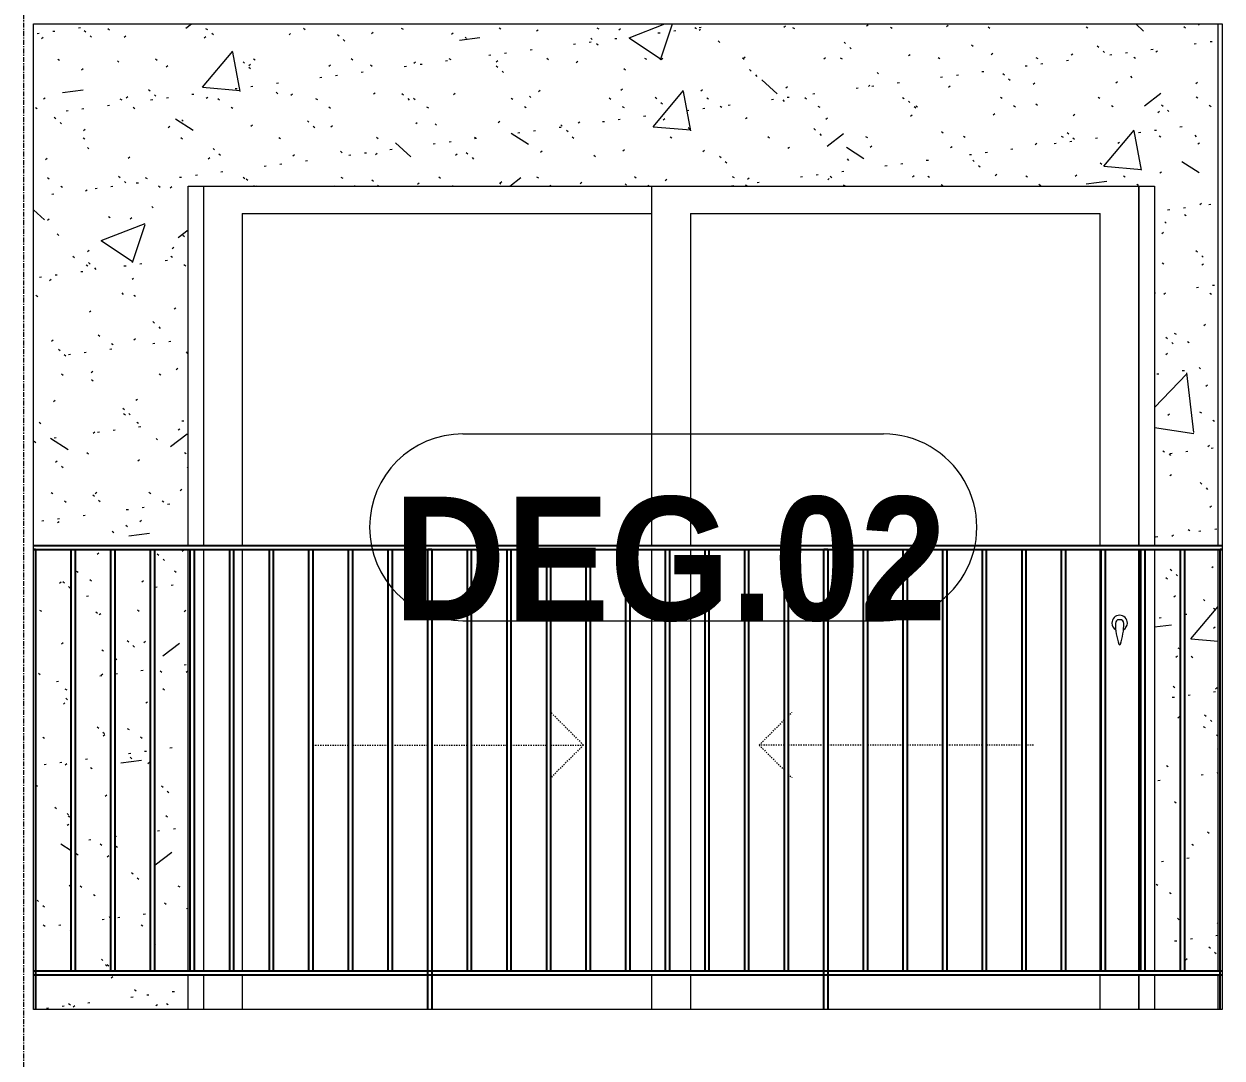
# Model space of a CAD drawing. Header units: millimetres. Extents: x 25061 to 259291, y -8723 to 35400.
# Drawn here: x 220310 to 223410, y 5674 to 8350 of the extents above; entities that cross this region are included whole.
import ezdxf

# ---------------------------------------------------------------- set-up
doc = ezdxf.new("R2010")
doc.units = ezdxf.units.MM
doc.linetypes.add('Dash', pattern=[6.35, 3.175, -3.175])
doc.linetypes.add('Grid Line', pattern=[22.225, 12.7, -3.175, 3.175, -3.175])
for name, color, linetype, lineweight in [('0-2', 50, 'Continuous', 5), ('A-DOOR', 31, 'Continuous', 9), ('A-DOOR-FRAM', 31, 'Continuous', 9), ('A-DOOR-HDLN', 31, 'Dash', 9), ('A-DOOR-IDEN', 31, 'Continuous', 9), ('A-WALL', 113, 'Continuous', 9), ('A-WALL-PATT-2', 9, 'Continuous', 9), ('I-WALL-2', 7, 'Continuous', 9), ('S-GRID-1', 1, 'Grid Line', 9)]:
    doc.layers.add(name, color=color, linetype=linetype, lineweight=lineweight)
doc.styles.add('Arial_B_1', font='arialbd.ttf', dxfattribs={"width": 0.9, "height": 319.9999999999997})

# ---------------------------------------------------------------- blocks, each defined once
blk = doc.blocks.new('NCV_TKTC_TANG 2_rvt-2-TKCS_MẶT CẮT 2')
at = {"layer": 'A-WALL-PATT-2'}
h = blk.add_hatch(dxfattribs=at)
h.set_pattern_fill('FP_37', color=256, style=0, pattern_type=2)
h.set_pattern_definition([(49.99999999999999, (-80880.303, 14125), (1165.978193959721, -102.010186150336), [121.92, -1341.12]), (355, (-80880.303, 14125), (-225.5544548453419, 1222.763349750237), [97.536, -1072.896]), (100.451, (-80783.13900000001, 14116.499), (940.4331391881915, 1120.746196716118), [103.616, -1139.776]), (46.184, (-80880.303, 14450.12), (1734.906139462684, -269.0742419996457), [182.88, -2011.68]), (96.636, (-80735.728, 14427.698), (1519.376807644733, 1583.53626714272), [155.424, -1709.665]), (351.184, (-80880.303, 14450.12), (1519.392032768823, 1583.52157230226), [146.304, -1609.344]), (21, (-80717.743, 14368.84), (970.3319869231707, -654.4975645651646), [121.92, -1341.12]), (326, (-80717.743, 14368.84), (395.5330640027326, 1178.803892457779), [97.536, -1072.896]), (71.45100000000001, (-80636.882, 14314.299), (1365.869894803426, 524.2956772725449), [103.616, -1139.776]), (37.50000000000001, (-80880.303, 14125), (19.76686380070257, 541.1527026491547), [53.645, -1006.246, 53.645, -1035.507, -1076.96]), (37.50000000000001, (-80880.303, 14125), (19.76686380070257, 541.1527026491547), [-2149.043, 53.645, -1023.315]), (7.499999999999999, (-80880.303, 14125), (427.6458963867678, 641.1561703926415), [53.645, -567.3340000000001, 53.645, -981.862, -410.464]), (7.499999999999999, (-80880.303, 14125), (427.6458963867678, 641.1561703926415), [-1656.486, 53.645, -356.819]), (327.5, (-81242.812, 14125), (867.7820051433216, -36.66498118690737), [53.645, -352.755, 53.645, -1214.323, -1682.496]), (327.5, (-81242.812, 14125), (867.7820051433216, -36.66498118690737), [-1674.368, 53.645, -1628.851]), (317.5, (-81405.372, 14125), (948.0277238504739, 162.7308303515036), [53.645, -474.675, 53.645, -788.416, -1194.816]), (317.5, (-81405.372, 14125), (948.0277238504739, 162.7308303515036), [-1370.381, 53.645, -1141.171])])
h.paths.add_polyline_path([(-58027.56428701619, 5799.99999999916), (-57862.56428701618, 5799.99999999916), (-57862.56428701618, 5889.999999999157), (-58027.56428701619, 5889.999999999157)])
h.paths.add_polyline_path([(-60922.56428701605, 5799.99999999916), (-60527.56428701618, 5799.99999999916), (-60527.56428701618, 5889.999999999157), (-60922.56428701605, 5889.999999999157), (-60922.56428701605, 5806.249999999129)])
h.paths.add_polyline_path([(-60615.06428701613, 5899.999999999155), (-60527.56428701618, 5899.999999999155), (-60527.56428701618, 6989.999999999167), (-60615.06428701613, 6989.999999999167), (-60615.06428701613, 6190.624999999065)])
h.paths.add_polyline_path([(-60830.06428701608, 5899.999999999155), (-60830.06428701608, 6989.999999999167), (-60922.56428701605, 6989.999999999167), (-60922.56428701605, 5899.999999999155), (-60847.56428701604, 5899.999999999155)])
h.paths.add_polyline_path([(-60625.06428701611, 5899.999999999155), (-60625.06428701611, 6989.999999999167), (-60717.56428701612, 6989.999999999167), (-60717.56428701612, 5899.999999999155)])
h.paths.add_polyline_path([(-60820.06428701609, 5899.999999999155), (-60727.5642870161, 5899.999999999155), (-60727.5642870161, 6989.999999999167), (-60820.06428701609, 6989.999999999167), (-60820.06428701609, 5934.374999999101)])
h.paths.add_polyline_path([(-57880.65639227928, 5899.999999999155), (-57862.56428701618, 5899.999999999155), (-57862.56428701618, 6989.999999999167), (-57950.06428701667, 6989.999999999167), (-57950.06428701667, 5899.999999999155)])
h.paths.add_polyline_path([(-57960.06428701665, 5899.999999999155), (-57960.06428701665, 6989.999999999167), (-58027.56428701619, 6989.999999999167), (-58027.56428701619, 5899.999999999155)])
h.paths.add_polyline_path([(-58018.90721550598, 6999.999999999164), (-57862.56428701618, 6999.999999999164), (-57862.56428701618, 8350.000000000677), (-60927.56428701596, 8350.000000000677), (-60927.56428701596, 6999.999999999164), (-60527.56428701618, 6999.999999999164), (-60527.56428701618, 7929.999999999975), (-58027.56428701619, 7929.999999999975), (-58027.56428701619, 6999.999999999164)])
h = blk.add_hatch(dxfattribs=at)
h.set_pattern_fill('FP_38', color=256, style=0, pattern_type=2)
h.set_pattern_definition([(37.50000000000001, (-80880.303, 14125), (-5.120595325361649, 156.6121584951624), [5.364, -118.181, 5.364, -132.812, -132.08]), (37.50000000000001, (-80880.303, 14125), (-5.120595325361649, 156.6121584951624), [-261.722, 5.364, -126.716]), (7.499999999999999, (-80880.303, 14125), (143.8469830421357, 229.3842126971155), [5.364, -61.285, 5.364, -105.989, -42.672]), (7.499999999999999, (-80880.303, 14125), (143.8469830421357, 229.3842126971155), [-178.003, 5.364, -37.308]), (327.5, (-80980.27799999999, 14125), (253.1175769738882, 0.460077023734641), [5.364, -35.276, 5.364, -140.94, -191.008]), (327.5, (-80980.27799999999, 14125), (253.1175769738882, 0.460077023734641), [-186.944, 5.364, -185.644]), (317.5, (-80980.27799999999, 14125), (244.3381139033814, 71.33755545389974), [5.364, -14.956, 5.364, -90.546, -109.728]), (317.5, (-80980.27799999999, 14125), (244.3381139033814, 71.33755545389974), [-116.23, 5.364, -104.364])])
h.paths.add_polyline_path([(-58027.56428701619, 5799.99999999916), (-57862.56428701618, 5799.99999999916), (-57862.56428701618, 5889.999999999157), (-58027.56428701619, 5889.999999999157)])
h.paths.add_polyline_path([(-60922.56428701605, 5799.99999999916), (-60527.56428701618, 5799.99999999916), (-60527.56428701618, 5889.999999999157), (-60922.56428701605, 5889.999999999157), (-60922.56428701605, 5806.249999999129)])
h.paths.add_polyline_path([(-60615.06428701613, 5899.999999999155), (-60527.56428701618, 5899.999999999155), (-60527.56428701618, 6989.999999999167), (-60615.06428701613, 6989.999999999167), (-60615.06428701613, 6190.624999999065)])
h.paths.add_polyline_path([(-60830.06428701608, 5899.999999999155), (-60830.06428701608, 6989.999999999167), (-60922.56428701605, 6989.999999999167), (-60922.56428701605, 5899.999999999155), (-60847.56428701604, 5899.999999999155)])
h.paths.add_polyline_path([(-60625.06428701611, 5899.999999999155), (-60625.06428701611, 6989.999999999167), (-60717.56428701612, 6989.999999999167), (-60717.56428701612, 5899.999999999155)])
h.paths.add_polyline_path([(-60820.06428701609, 5899.999999999155), (-60727.5642870161, 5899.999999999155), (-60727.5642870161, 6989.999999999167), (-60820.06428701609, 6989.999999999167), (-60820.06428701609, 5934.374999999101)])
h.paths.add_polyline_path([(-57880.65639227928, 5899.999999999155), (-57862.56428701618, 5899.999999999155), (-57862.56428701618, 6989.999999999167), (-57950.06428701667, 6989.999999999167), (-57950.06428701667, 5899.999999999155)])
h.paths.add_polyline_path([(-57960.06428701665, 5899.999999999155), (-57960.06428701665, 6989.999999999167), (-58027.56428701619, 6989.999999999167), (-58027.56428701619, 5899.999999999155)])
h.paths.add_polyline_path([(-58018.90721550598, 6999.999999999164), (-57862.56428701618, 6999.999999999164), (-57862.56428701618, 8350.000000000677), (-60927.56428701596, 8350.000000000677), (-60927.56428701596, 6999.999999999164), (-60527.56428701618, 6999.999999999164), (-60527.56428701618, 7929.999999999975), (-58027.56428701619, 7929.999999999975), (-58027.56428701619, 6999.999999999164)])
at = {"layer": 'I-WALL-2'}
for p, q in [((-57862.56428701621, 6999.999999999158), (-57862.56428701621, 8350.000000000673)), ((-60527.56428701621, 6999.999999999159), (-60527.56428701621, 7929.999999999977)), ((-60527.56428701621, 7929.999999999977), (-58027.56428701623, 7929.999999999977)), ((-58027.56428701623, 7929.999999999977), (-58027.56428701623, 6999.999999999158)), ((-60527.56428701621, 5899.999999999161), (-60527.56428701621, 6989.999999999168)), ((-58027.56428701623, 6989.999999999168), (-58027.56428701623, 5899.999999999161)), ((-57862.56428701621, 5899.999999999161), (-57862.56428701621, 6989.999999999167)), ((-60527.56428701621, 5799.999999999158), (-60527.56428701621, 5889.999999999156)), ((-58027.56428701623, 5889.999999999157), (-58027.56428701623, 5799.999999999158)), ((-57862.56428701621, 5799.999999999158), (-57862.56428701621, 5889.999999999156))]:
    blk.add_line(p, q, dxfattribs=at)
blk = doc.blocks.new('DEG_02-DEG_03 - DEG_02-2500x2400mm-CỬA ĐI 02 CÁNH TRƯỢT-V139-TKCS_MẶT CẮT 2')
at = {"layer": 'A-DOOR'}
for p, q in [((-59327.56428701519, 10400.00000000001), (-59327.56428701519, 11330.00000000065)), ((-58067.56428701519, 11330.00000000065), (-58067.56428701519, 10400.00000000001)), ((-60387.56428701516, 11259.99999999994), (-60387.56428701516, 10400.00000000001)), ((-60387.56428701516, 11259.99999999994), (-59327.56428701519, 11259.99999999994)), ((-59227.56428701519, 11259.99999999994), (-59227.56428701519, 10400.00000000001)), ((-59227.56428701519, 11259.99999999994), (-58167.56428701516, 11259.99999999994)), ((-58167.56428701516, 10400.00000000001), (-58167.56428701516, 11259.99999999994)), ((-60387.56428701516, 10390.00000000002), (-60387.56428701516, 9300.00000000001)), ((-59327.56428701519, 9300.00000000001), (-59327.56428701519, 10390.00000000001)), ((-59227.56428701519, 10390.00000000002), (-59227.56428701519, 9300.000000000011)), ((-58167.56428701516, 9300.00000000001), (-58167.56428701516, 10390.00000000002)), ((-58067.56428701519, 10390.00000000001), (-58067.56428701519, 9300.00000000001)), ((-60387.56428701516, 9290.000000000005), (-60387.56428701516, 9200.000000000007)), ((-59327.56428701519, 9200.000000000005), (-59327.56428701519, 9290.000000000004)), ((-59227.56428701519, 9290.000000000005), (-59227.56428701519, 9200.000000000007)), ((-58167.56428701516, 9200.000000000007), (-58167.56428701516, 9290.000000000005)), ((-58067.56428701519, 9290.000000000004), (-58067.56428701519, 9200.000000000005))]:
    blk.add_line(p, q, dxfattribs=at)
at = {"layer": 'A-DOOR', "flags": 128}
blk.add_lwpolyline([(-58116.0690844557, 10208.66418082452), (-58116.07507406137, 10208.66418082452), (-58116.08344609008, 10208.66418082452), (-58116.0941871484, 10208.66418082452), (-58116.10728005288, 10208.66418082452), (-58116.12270385768, 10208.66418082452), (-58116.14043388803, 10208.66418082452), (-58116.16044177963, 10208.66418082452), (-58116.18269552415, 10208.66418082452), (-58116.20715952032, 10208.66418082452), (-58116.23379463098, 10208.66418082452), (-58116.26255824563, 10208.66418082452), (-58116.29340434864, 10208.66418082452), (-58116.32628359279, 10208.66418082452), (-58116.36114337832, 10208.66418082452), (-58116.39792793703, 10208.66418082452), (-58116.43657842144, 10208.66418082452), (-58116.47703299904, 10208.66418082452), (-58116.51922695112, 10208.66418082452), (-58116.56309277639, 10208.66418082452), (-58116.60856029885, 10208.66418082452), (-58116.65555678018, 10208.66418082452), (-58116.70400703604, 10208.66418082452), (-58116.75383355634, 10208.66418082452), (-58116.8049566293, 10208.66418082452), (-58116.85729446889, 10208.66418082452), (-58116.91076334574, 10208.66418082452), (-58116.96527772104, 10208.66418082452), (-58117.02075038342, 10208.66418082452), (-58117.07709258849, 10208.66418082452), (-58117.1342142007, 10208.66418082452), (-58117.19202383766, 10208.66418082452), (-58117.2504290163, 10208.66418082452), (-58117.30933630079, 10208.66418082452), (-58117.36865145205, 10208.66418082452), (-58117.42827957845, 10208.66418082452), (-58117.48812528775, 10208.66418082452), (-58117.54809283956, 10208.66418082452), (-58117.60808629859, 10208.66418082452), (-58117.66800968813, 10208.66418082452), (-58117.7277671435, 10208.66418082452), (-58117.78726306555, 10208.66418082452), (-58117.84640227348, 10208.66418082452), (-58117.90509015718, 10208.66418082452), (-58117.96323282856, 10208.66418082452), (-58118.02073727173, 10208.66418082452), (-58118.07751149187, 10208.66418082452), (-58118.13346466231, 10208.66418082452), (-58118.18850726997, 10208.66418082452), (-58118.24255125835, 10208.66418082452), (-58118.29551016865, 10208.66418082452), (-58118.34729927788, 10208.66418082452), (-58118.39783573453, 10208.66418082452), (-58118.44703869103, 10208.66418082452), (-58118.49482943316, 10208.66418082452), (-58118.54113150593, 10208.66418082452), (-58118.58587083591, 10208.66418082452), (-58118.62897584968, 10208.66418082452), (-58118.67037758845, 10208.66418082452), (-58118.71000981825, 10208.66418082452), (-58118.747809136, 10208.66418082452), (-58118.78371507079, 10208.66418082452), (-58118.81767018083, 10208.66418082452), (-58118.84962014519, 10208.66418082452), (-58118.87951385073, 10208.66418082452), (-58118.9073034739, 10208.66418082452), (-58118.93294455723, 10208.66418082452), (-58118.95639608046, 10208.66418082452), (-58118.97762052614, 10208.66418082452), (-58118.9965839397, 10208.66418082452), (-58119.01325598373, 10208.66418082452), (-58119.0276099865, 10208.66418082452), (-58119.03962298469, 10208.66418082452), (-58119.04927576003, 10208.66418082452), (-58119.05655287019, 10208.66418082452), (-58119.06144267328, 10208.66418082452)], dxfattribs=at)
at = {"layer": 'A-DOOR'}
for centre, radius, start, end in [((-58117.56428701516, 10199.99999999999), 20, 0, 180), ((-58117.56428701516, 10199.99999999999), 20, 180, 239.9999999999994), ((-58119.06428701516, 10199.21320137263), 9.450979451896274, 90, 180), ((-57963.76402455584, 10199.21320137261), 164.751241911219, 179.9999999999943, 199.13396725032), ((-58116.06428701516, 10199.21320137263), 9.450979451896274, 0, 90), ((-58271.36454947449, 10199.21320137261), 164.751241911219, 340.8660327496829, 8.530247655685152e-12), ((-58117.56428701516, 10199.99999999999), 19.99999999999643, 299.9999999999866, 0), ((-58117.19882028073, 10145.97974899826), 2.344231622765185, 199.1339672502684, 261.0309776304055), ((-58117.92975374959, 10145.97974899826), 2.344231622772563, 278.9690223695674, 340.8660327497362)]:
    blk.add_arc(centre, radius, start, end, dxfattribs=at)
at = {"layer": 'A-DOOR-FRAM'}
for p, q in [((-60487.56428701519, 10400.00000000001), (-60487.56428701519, 11330.00000000065)), ((-58067.56428701519, 10400.00000000001), (-58067.56428701519, 11330.00000000065)), ((-60487.56428701519, 9300.00000000001), (-60487.56428701519, 10390.00000000002)), ((-58067.56428701519, 9300.00000000001), (-58067.56428701519, 10390.00000000002)), ((-60487.56428701519, 9200.000000000007), (-60487.56428701519, 9290.000000000005)), ((-58067.56428701519, 9200.000000000007), (-58067.56428701519, 9290.000000000005))]:
    blk.add_line(p, q, dxfattribs=at)
at = {"layer": 'A-DOOR-HDLN'}
for p, q in [((-59504.80842839083, 9884.226946162355), (-59589.66124213321, 9969.07975990474)), ((-58975.06428701648, 9959.482804785417), (-58965.46733189715, 9969.079759904747)), ((-59050.32014563954, 9884.22694616236), (-58985.06428701647, 9949.482804785426)), ((-60205.06428701623, 9884.226946162355), (-60112.56428701624, 9884.226946162355)), ((-60102.56428701624, 9884.226946162355), (-60010.06428701626, 9884.226946162355)), ((-60000.06428701627, 9884.226946162355), (-59907.56428701629, 9884.226946162355)), ((-59897.5642870163, 9884.226946162355), (-59805.06428701631, 9884.226946162355)), ((-59795.06428701631, 9884.226946162355), (-59702.56428701632, 9884.226946162355)), ((-59692.56428701633, 9884.226946162355), (-59600.06428701634, 9884.226946162355)), ((-59590.06428701636, 9884.226946162355), (-59504.80842839083, 9884.226946162355)), ((-59504.80842839083, 9884.226946162355), (-59589.66124213321, 9799.374132419967)), ((-59050.32014563954, 9884.22694616236), (-58985.06428701649, 9818.971087539305)), ((-58985.06428701649, 9884.22694616236), (-59050.32014563954, 9884.22694616236)), ((-58882.5642870165, 9884.22694616236), (-58975.06428701649, 9884.22694616236)), ((-58780.06428701652, 9884.22694616236), (-58872.5642870165, 9884.22694616236)), ((-58677.56428701654, 9884.22694616236), (-58770.06428701653, 9884.22694616236)), ((-58575.06428701656, 9884.22694616236), (-58667.56428701655, 9884.22694616236)), ((-58472.56428701658, 9884.22694616236), (-58565.06428701658, 9884.22694616236)), ((-58370.06428701661, 9884.22694616236), (-58462.56428701659, 9884.22694616236)), ((-58340.32014563952, 9884.22694616236), (-58360.06428701661, 9884.22694616236)), ((-58975.0642870165, 9808.971087539314), (-58965.46733189715, 9799.374132419967))]:
    blk.add_line(p, q, dxfattribs=at)
blk = doc.blocks.new('Railing - 10mm-1251313-TKCS_MẶT CẮT 2')
at = {"layer": ''}
for p, q in [((-60830.06428701611, 5899.999999999161), (-60830.06428701611, 6989.999999999161)), ((-60820.06428701611, 6989.999999999161), (-60820.06428701611, 5899.999999999161))]:
    blk.add_line(p, q, dxfattribs=at)
blk = doc.blocks.new('Railing - 50 x 10mm-1251315-TKCS_MẶT CẮT 2')
at = {"layer": ''}
for p, q in [((-59897.56428701631, 6989.999999999161), (-59907.5642870163, 6989.999999999161)), ((-59907.5642870163, 5799.999999999161), (-59907.5642870163, 6989.999999999161)), ((-59897.56428701631, 6989.999999999161), (-59897.56428701631, 5799.999999999161))]:
    blk.add_line(p, q, dxfattribs=at)
blk = doc.blocks.new('Railing - 50 x 10mm-1251311-TKCS_MẶT CẮT 2')
at = {"layer": ''}
for q in [(-60927.56428701609, 6989.999999999161), (-60922.56428701609, 5799.999999999169)]:
    blk.add_line((-60922.56428701609, 6989.999999999161), q, dxfattribs=at)
blk = doc.blocks.new('Railing - 50 x 10mm-V186-TKCS_MẶT CẮT 2')
at = {"layer": ''}
for p in [(-57852.56428701674, 6989.999999999161), (-57857.56428701673, 5799.999999999169)]:
    blk.add_line(p, (-57857.56428701673, 6989.999999999161), dxfattribs=at)
blk = doc.blocks.new('Railing - Railing-1235163-TKCS_MẶT CẮT 2')
at = {"layer": ''}
for p, q in [((-60927.56428701609, 5899.999999999161), (-57852.56428701673, 5899.999999999161)), ((-60927.56428701609, 5889.999999999161), (-57852.56428701673, 5889.999999999161))]:
    blk.add_line(p, q, dxfattribs=at)
for name, p in [('Railing - 50 x 10mm-1251311-TKCS_MẶT CẮT 2', (0, 0)), ('Railing - 10mm-1251313-TKCS_MẶT CẮT 2', (0, 0)), ('Railing - 10mm-1251313-TKCS_MẶT CẮT 2', (102.4999999999767, 0)), ('Railing - 10mm-1251313-TKCS_MẶT CẮT 2', (204.9999999999621, 0)), ('Railing - 10mm-1251313-TKCS_MẶT CẮT 2', (307.4999999999388, 0)), ('Railing - 10mm-1251313-TKCS_MẶT CẮT 2', (409.9999999999155, 0)), ('Railing - 10mm-1251313-TKCS_MẶT CẮT 2', (512.4999999998921, 0)), ('Railing - 10mm-1251313-TKCS_MẶT CẮT 2', (614.9999999998776, 0)), ('Railing - 10mm-1251313-TKCS_MẶT CẮT 2', (717.4999999998543, 0)), ('Railing - 10mm-1251313-TKCS_MẶT CẮT 2', (819.999999999831, 0)), ('Railing - 50 x 10mm-1251315-TKCS_MẶT CẮT 2', (0, 0)), ('Railing - 10mm-1251313-TKCS_MẶT CẮT 2', (1024.999999999793, 0)), ('Railing - 10mm-1251313-TKCS_MẶT CẮT 2', (1127.49999999977, 0)), ('Railing - 10mm-1251313-TKCS_MẶT CẮT 2', (1229.999999999746, 0)), ('Railing - 10mm-1251313-TKCS_MẶT CẮT 2', (1332.499999999723, 0)), ('Railing - 10mm-1251313-TKCS_MẶT CẮT 2', (1434.9999999997, 0)), ('Railing - 10mm-1251313-TKCS_MẶT CẮT 2', (1537.499999999685, 0)), ('Railing - 10mm-1251313-TKCS_MẶT CẮT 2', (1639.999999999662, 0)), ('Railing - 10mm-1251313-TKCS_MẶT CẮT 2', (1742.499999999638, 0)), ('Railing - 10mm-1251313-TKCS_MẶT CẮT 2', (1844.999999999615, 0)), ('Railing - 50 x 10mm-1251315-TKCS_MẶT CẮT 2', (1024.999999999793, 0)), ('Railing - 10mm-1251313-TKCS_MẶT CẮT 2', (2049.999999999577, 0)), ('Railing - 10mm-1251313-TKCS_MẶT CẮT 2', (2152.499999999554, 0)), ('Railing - 10mm-1251313-TKCS_MẶT CẮT 2', (2254.999999999531, 0)), ('Railing - 10mm-1251313-TKCS_MẶT CẮT 2', (2357.499999999516, 0)), ('Railing - 10mm-1251313-TKCS_MẶT CẮT 2', (2459.999999999493, 0)), ('Railing - 10mm-1251313-TKCS_MẶT CẮT 2', (2562.499999999469, 0)), ('Railing - 10mm-1251313-TKCS_MẶT CẮT 2', (2664.999999999446, 0)), ('Railing - 10mm-1251313-TKCS_MẶT CẮT 2', (2767.499999999432, 0)), ('Railing - 10mm-1251313-TKCS_MẶT CẮT 2', (2869.999999999408, 0)), ('Railing - 50 x 10mm-V186-TKCS_MẶT CẮT 2', (0, 0))]:
    blk.add_blockref(name, p)
blk = doc.blocks.new('Top Rail Type - Top Rail_Internal_-1235170-TKCS_MẶT CẮT 2')
at = {"layer": ''}
for p, q in [((-57852.56428701673, 6999.999999999161), (-60927.56428701609, 6999.999999999161)), ((-60927.56428701609, 6989.999999999161), (-57852.56428701673, 6989.999999999161))]:
    blk.add_line(p, q, dxfattribs=at)
blk = doc.blocks.new('STN_Door Tag - STN_Door Tag-1788670-TKCS_MẶT CẮT 2')
at = {"layer": 'A-DOOR-IDEN'}
for p, q in [((-93966.7221082325, 3889.134447624386), (-92878.6387252849, 3889.134447624386)), ((-93966.7221082325, 3406.103922544729), (-92878.6387252849, 3406.103922544729))]:
    blk.add_line(p, q, dxfattribs=at)
for centre, radius, start, end in [((-93966.7221082325, 3647.619185084558), 241.5152625398187, 89.99999999999997, 269.9999999999996), ((-92878.6387252849, 3647.619185084557), 241.5152625398283, 269.9999999999998, 90.00000000000017)]:
    blk.add_arc(centre, radius, start, end, dxfattribs=at)

msp = doc.modelspace()

# ---------------------------------------------------------------- linework, layer by layer
at = {"layer": 'A-WALL'}
for p, q in [((220335.2124440127, 5799.999999999156), (220335.2124440127, 8350.000000000666)), ((220335.2124440127, 8350.000000000666), (223410.212444012, 8350.000000000666)), ((223410.212444012, 8350.000000000666), (223410.212444012, 5799.999999999156)), ((223410.212444012, 5799.999999999156), (220335.2124440127, 5799.999999999156))]:
    msp.add_line(p, q, dxfattribs=at)
at = {"layer": 'S-GRID-1'}
msp.add_line((220310.2124440126, -3283.082963002654), (220310.2124440126, 30285.87525926989), dxfattribs=at)

# ---------------------------------------------------------------- block references
at = {"layer": ''}
for name in ['Top Rail Type - Top Rail_Internal_-1235170-TKCS_MẶT CẮT 2', 'Railing - Railing-1235163-TKCS_MẶT CẮT 2']:
    msp.add_blockref(name, (281262.7767310287, 0), dxfattribs=at)
at = {"layer": '0-2'}
msp.add_blockref('NCV_TKTC_TANG 2_rvt-2-TKCS_MẶT CẮT 2', (281262.7767310287, 0), dxfattribs=at)
at = {"layer": 'A-DOOR'}
msp.add_blockref('DEG_02-DEG_03 - DEG_02-2500x2400mm-CỬA ĐI 02 CÁNH TRƯỢT-V139-TKCS_MẶT CẮT 2', (281262.7767310287, -3400.000000000842), dxfattribs=at)
at = {"layer": 'A-DOOR-IDEN'}
msp.add_blockref('STN_Door Tag - STN_Door Tag-1788670-TKCS_MẶT CẮT 2', (315412.7767310319, 3399.999999999155), dxfattribs=at)

# ---------------------------------------------------------------- texts
at = {"layer": 'A-DOOR-IDEN', "insert": (221981.968470666, 6964.626388060018), "char_height": 319.9999999999997, "width": 1467.359999999999, "attachment_point": 5, "line_spacing_factor": 0.9364389825664474, "style": 'Arial_B_1'}
msp.add_mtext('\\pt7.2,14.4,21.6,28.8,36,43.2,50.4,57.6,64.8,72,79.2,86.4,93.6,100.8,108,115.2,122.4,129.6,136.8,144,151.2,158.4,165.6,172.8,180,187.2,194.4,201.6,208.8,216,223.2,230.4;DEG.02', dxfattribs=at)

doc.saveas('drawing.dxf')
